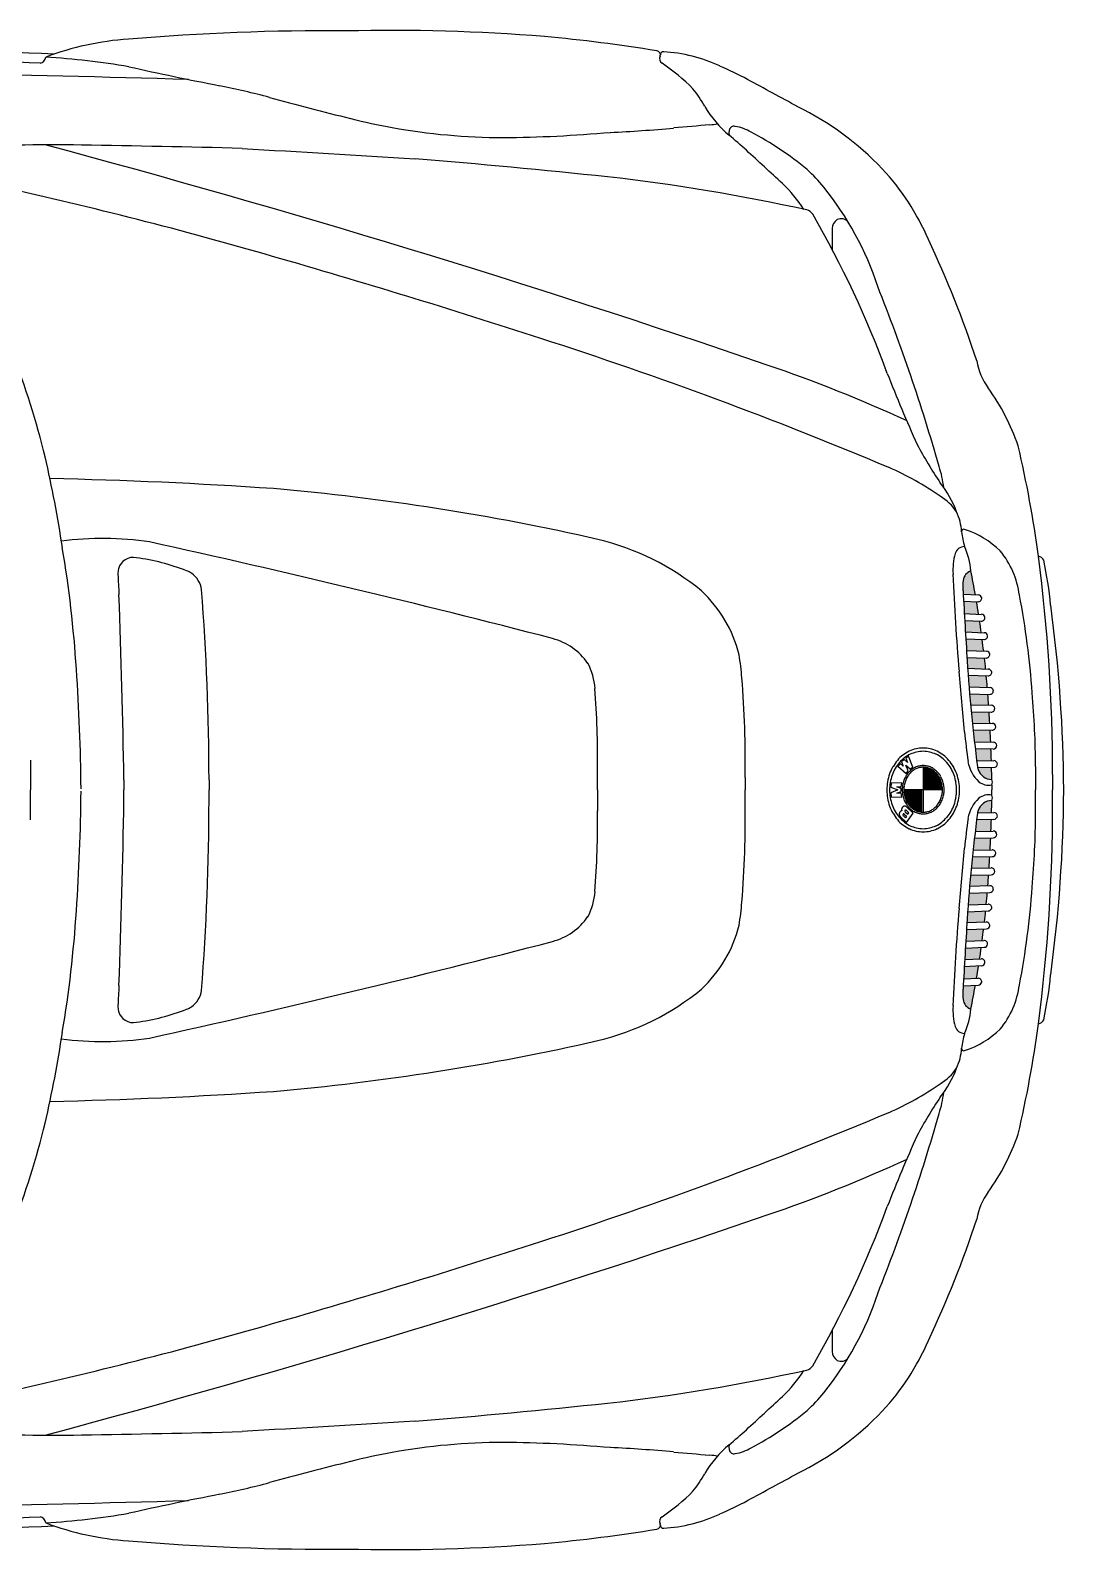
# Model space of a CAD drawing. Header units: millimetres. Extents: x -3636 to 0, y -775 to 775.
# Drawn here: x -973 to 0, y -715 to 715 of the extents above; entities that cross this region are included whole.
import ezdxf

# ---------------------------------------------------------------- set-up
doc = ezdxf.new("R2010")
doc.units = ezdxf.units.MM
doc.layers.add('ceco.net 209', color=7, linetype='Continuous')

msp = doc.modelspace()

# ---------------------------------------------------------------- hatches: boundary and pattern name
at = {"layer": 'ceco.net 209'}
h = msp.add_hatch(color=256, dxfattribs=at)
h.paths.add_polyline_path([(-94.6, 197.2, -0.293928), (-87.3, 206.2, -0.003552), (-83.1, 183.7), (-94.6, 184.3, -0.000129), (-94.7, 187.5, -0.045826)])
h.paths.add_polyline_path([(-94.2, 177.8), (-82, 177.2, -0.00318), (-80.1, 165.4), (-93.5, 166.1, -0.000463)])
h.paths.add_polyline_path([(-93.2, 159.6), (-79.1, 159, -0.002919), (-77.5, 148.1), (-92.5, 148.8, -0.000426)])
h.paths.add_polyline_path([(-92.1, 142.3), (-76.6, 141.6, -0.002927), (-75.3, 130.7), (-91.4, 131.3, -0.000436)])
h.paths.add_polyline_path([(-90.8, 121.6, -0.000127), (-91, 124.8), (-74.5, 124.2, -0.002764), (-73.4, 113.9), (-90.4, 114.5, -0.001231)])
h.paths.add_polyline_path([(-89.9, 108.1), (-72.8, 107.4, -0.00002), (-72.8, 107.4, -0.002061), (-71.9, 96.5), (-89.1, 97, -0.00191)])
h.paths.add_polyline_path([(-88.6, 90.6), (-71.3, 90.1, -0.001956), (-70.6, 79.7), (-87.6, 80.1, -0.001813)])
h.paths.add_polyline_path([(-87, 73.7), (-70.1, 73.3, -0.001989), (-69.5, 62.8), (-86, 63, -0.001847)])
h.paths.add_polyline_path([(-85.3, 56.6), (-69.2, 56.3, -0.002129), (-68.6, 45.1), (-84.1, 45.3, -0.001959)])
h.paths.add_polyline_path([(-83.3, 38.9), (-68.4, 38.6, -0.002083), (-68, 27.6), (-81.9, 27.8, -0.001921)])
h.paths.add_polyline_path([(-80.4, 19.3, -0.002472), (-81, 20.9, -0.021866), (-81.1, 21.4), (-67.8, 21.2, -0.002296), (-67.6, 9.9, -0.331138)])
h = msp.add_hatch(color=256, dxfattribs=at)
h.paths.add_polyline_path([(-94.6, -197.2, 0.293928), (-87.3, -206.2, 0.003552), (-83.1, -183.7), (-94.6, -184.3, 0.000129), (-94.7, -187.5, 0.045826)])
h.paths.add_polyline_path([(-94.2, -177.8), (-82, -177.2, 0.00318), (-80.1, -165.4), (-93.5, -166.1, 0.000463)])
h.paths.add_polyline_path([(-93.2, -159.6), (-79.1, -159, 0.002919), (-77.5, -148.1), (-92.5, -148.8, 0.000426)])
h.paths.add_polyline_path([(-92.1, -142.3), (-76.6, -141.6, 0.002927), (-75.3, -130.7), (-91.4, -131.3, 0.000436)])
h.paths.add_polyline_path([(-90.8, -121.6, 0.000127), (-91, -124.8), (-74.5, -124.2, 0.002764), (-73.4, -113.9), (-90.4, -114.5, 0.001231)])
h.paths.add_polyline_path([(-89.9, -108.1), (-72.8, -107.4, 0.00002), (-72.8, -107.4, 0.002061), (-71.9, -96.5), (-89.1, -97, 0.00191)])
h.paths.add_polyline_path([(-88.6, -90.6), (-71.3, -90.1, 0.001956), (-70.6, -79.7), (-87.6, -80.1, 0.001813)])
h.paths.add_polyline_path([(-87, -73.7), (-70.1, -73.3, 0.001989), (-69.5, -62.8), (-86, -63, 0.001847)])
h.paths.add_polyline_path([(-85.3, -56.6), (-69.2, -56.3, 0.002129), (-68.6, -45.1), (-84.1, -45.3, 0.001959)])
h.paths.add_polyline_path([(-83.3, -38.9), (-68.4, -38.6, 0.002083), (-68, -27.6), (-81.9, -27.8, 0.001921)])
h.paths.add_polyline_path([(-80.4, -19.3, 0.002472), (-81, -20.9, 0.021866), (-81.1, -21.4), (-67.8, -21.2, 0.002296), (-67.6, -9.9, 0.331138)])

# ---------------------------------------------------------------- linework, layer by layer
for p, q in [((-94.6, 184.3), (-80.3, 183.6)), ((-94.2, 177.8), (-80.6, 177.2)), ((-93.5, 166.1), (-77.3, 165.3)), ((-93.2, 159.6), (-77.6, 158.9)), ((-92.5, 148.8), (-74.8, 148)), ((-92.1, 142.3), (-75.1, 141.6)), ((-91.4, 131.3), (-72.6, 130.6)), ((-91, 124.8), (-72.9, 124.2)), ((-90.4, 114.5), (-70.8, 113.8)), ((-89.9, 108.1), (-71.1, 107.4)), ((-89.1, 97), (-69.3, 96.4)), ((-88.6, 90.6), (-69.6, 90)), ((-87.6, 80.1), (-68.1, 79.7)), ((-87, 73.7), (-68.3, 73.2)), ((-86, 63), (-67.1, 62.7)), ((-85.3, 56.6), (-67.2, 56.3)), ((-84.1, 45.3), (-66.3, 45)), ((-150.2, 28.8), (-152.6, 26.6)), ((-147.1, 25.9), (-150.2, 28.8)), ((-145.9, 31.7), (-148.6, 29.9)), ((-148.6, 29.9), (-147.1, 25.9)), ((-141.9, 21.5), (-145.9, 31.7)), ((-83.3, 38.9), (-66.4, 38.6)), ((-972.6, 28), (-972.6, 0)), ((-438.7, 0), (-438.7, 19.8)), ((-153.9, 25), (-156, 22.4)), ((-156, 22.4), (-148.3, 15.6)), ((-150.9, 22.4), (-153.9, 25)), ((-152.6, 26.6), (-150.9, 22.4)), ((-146.3, 18.1), (-148.4, 23.3)), ((-148.4, 23.3), (-144.4, 19.8)), ((-148.3, 15.6), (-146.3, 18.1)), ((-144.4, 19.8), (-141.9, 21.5)), ((-132.2, 21.4), (-132.2, -21)), ((-131.1, 0.2), (-131.1, 21.4)), ((-130, 0.2), (-130, 21.2)), ((-128.8, 0.2), (-128.8, 21)), ((-127.7, 0.2), (-127.7, 20.7)), ((-126.5, 0.2), (-126.5, 20.3)), ((-125.4, 0.2), (-125.4, 19.8)), ((-124.2, 0.2), (-124.2, 19.3)), ((-123.1, 0.2), (-123.1, 18.5)), ((-122, 0.2), (-122, 17.7)), ((-120.8, 0.2), (-120.8, 16.7)), ((-119.7, 0.2), (-119.7, 15.5)), ((-81.9, 27.8), (-65.7, 27.6)), ((-81.1, 21.4), (-65.8, 21.2)), ((-26.4, 22), (-26.4, 0)), ((-10.4, 14.5), (-10.4, 0)), ((-884.5, 9.6), (-884.5, 0)), ((-804.3, 9.6), (-804.3, 0)), ((-299.8, 11.7), (-299.8, 0)), ((-162.2, 6.4), (-162.6, 2.7)), ((-162.6, 2.7), (-155.9, 0)), ((-155.9, 0), (-162.6, -2.6)), ((-152.4, 6.8), (-162.2, 6.4)), ((-156.9, 3), (-152.9, 3.1)), ((-152.8, 1.3), (-156.9, 3)), ((-152.9, 3.1), (-152.4, 6.8)), ((-152.8, -1.3), (-152.8, 1.3)), ((-114.1, 0.2), (-150.4, 0.2)), ((-149.3, -6.9), (-149.3, 0.2)), ((-148.2, -9.9), (-148.2, 0.2)), ((-147.1, -12), (-147.1, 0.2)), ((-145.9, -13.7), (-145.9, 0.2)), ((-144.8, -15.1), (-144.8, 0.2)), ((-143.6, -16.3), (-143.6, 0.2)), ((-142.5, -17.3), (-142.5, 0.2)), ((-141.4, -18.1), (-141.4, 0.2)), ((-140.2, -18.8), (-140.2, 0.2)), ((-139.1, -19.4), (-139.1, 0.2)), ((-137.9, -19.9), (-137.9, 0.2)), ((-136.8, -20.3), (-136.8, 0.2)), ((-135.7, -20.6), (-135.7, 0.2)), ((-134.5, -20.8), (-134.5, 0.2)), ((-133.4, -20.9), (-133.4, 0.2)), ((-118.5, 0.2), (-118.5, 14.1)), ((-117.4, 0.2), (-117.4, 12.4)), ((-116.3, 0.2), (-116.3, 10.3)), ((-115.1, 0.2), (-115.1, 7.4)), ((-67.6, 4.9), (-67.5, 0)), ((-972.6, -28), (-972.6, 0)), ((-884.5, -9.6), (-884.5, 0)), ((-804.3, -9.6), (-804.3, 0)), ((-438.7, 0), (-438.7, -19.8)), ((-299.8, -11.7), (-299.8, 0)), ((-162.6, -2.6), (-162.2, -6.3)), ((-162.2, -6.3), (-152.4, -6.8)), ((-156.9, -2.9), (-152.8, -1.3)), ((-152.9, -3.1), (-156.9, -2.9)), ((-152.4, -6.8), (-152.9, -3.1)), ((-67.6, -4.9), (-67.5, 0)), ((-26.4, -22), (-26.4, 0)), ((-10.4, -14.5), (-10.4, 0)), ((-153.8, -25), (-147.8, -30.5)), ((-148.9, -26.1), (-151.1, -24)), ((-150.2, -22.6), (-147.9, -24.7)), ((-149.1, -20.5), (-146.6, -22.8)), ((-147.9, -24.7), (-148.9, -26.1)), ((-145.6, -21.4), (-148.2, -19.1)), ((-141.7, -21.7), (-147.9, -15.9)), ((-147.8, -30.5), (-141.7, -21.7)), ((-146.6, -22.8), (-145.6, -21.4)), ((-81.9, -27.8), (-65.7, -27.6)), ((-81.1, -21.4), (-65.8, -21.2)), ((-83.3, -38.9), (-66.4, -38.6)), ((-85.3, -56.6), (-67.2, -56.3)), ((-84.1, -45.3), (-66.3, -45)), ((-86, -63), (-67.1, -62.7)), ((-87.6, -80.1), (-68.1, -79.7)), ((-87, -73.7), (-68.3, -73.2)), ((-89.1, -97), (-69.3, -96.4)), ((-88.6, -90.6), (-69.6, -90)), ((-90.4, -114.5), (-70.8, -113.8)), ((-89.9, -108.1), (-71.1, -107.4)), ((-91, -124.8), (-72.9, -124.2)), ((-92.1, -142.3), (-75.1, -141.6)), ((-91.4, -131.3), (-72.6, -130.6)), ((-92.5, -148.8), (-74.8, -148)), ((-93.5, -166.1), (-77.3, -165.3)), ((-93.2, -159.6), (-77.6, -158.9)), ((-94.6, -184.3), (-80.3, -183.6)), ((-94.2, -177.8), (-80.6, -177.2))]:
    msp.add_line(p, q, dxfattribs=at)
for centre, radius, start, end in [((-859.9, 425.3), 282.1, 94.1366, 110.389), ((-696, -1460.6), 2175, 89.4566, 94.8595), ((-632.6, -1066.4), 1781.2, 85.3665, 91.3748), ((-619.4, -744), 1458.9, 80.6661, 84.8606), ((-2279, -32009.3), 32719.7, 87.69549, 88.28475), ((-1276.5, -6919.2), 7618.7, 87.54521, 88.98704), ((-964.7, 690.4), 6.63, 282.5214, 353.647), ((-1002.5, -38.4), 729.4, 80.3197, 86.5111), ((-383.3, 691.9), 3.72, 338.1538, 81.9453), ((-374.8, 688.3), 5.51, 156.6869, 234.1137), ((-376.8, 691.9), 2.77, 82.312, 179.6584), ((-384.7, 550.5), 144.4, 64.9809, 86.8533), ((-1565.9, -26018.2), 26697.2, 88.40701, 89.42177), ((-73.9, 4331.2), 3738.5, 257.5496, 258.8898), ((-473, 539.3), 173, 44.1948, 56.6818), ((-447.7, 392.3), 314.5, 61.5032, 66.7662), ((-963.2, -164.7), 844.5, 75.2003, 78.46), ((-444.3, 583.3), 122.3, 29.421, 38.7949), ((-5406, -8825.5), 10781.2, 61.43009, 61.71742), ((-141.9, 2822.1), 2253.2, 254.4078, 256.4142), ((-544.8, 1109.9), 494.3, 255.1982, 259.8536), ((-249.1, 695), 102.6, 210.2464, 230.1064), ((-376.8, 387.6), 285.1, 43.7016, 63.6181), ((-526.5, 1215), 601, 259.8965, 269.8776), ((-540.2, 1920.1), 1306.2, 270.5471, 274.9877), ((-484.8, 1889.7), 1272.2, 272.6166, 275.3103), ((21.6, -3736.3), 4376.6, 94.6477, 95.0942), ((-341.5, 727.2), 101.6, 274.7781, 278.9059), ((-307.9, 618.4), 7.37, 130.4204, 196.7828), ((-701.8, 155), 602, 47.9522, 50.0145), ((-310.1, 619.2), 5.43, 79.4467, 118.1095), ((-319, 574.1), 51.4, 61.003, 78.9122), ((-438.7, 345.6), 309.4, 50.3715, 62.1271), ((-952.4, -1217.9), 1825, 89.1252, 92.9438), ((-3652.5, -9450.9), 10412.5, 71.09541, 75.00712), ((-1356.9, -23780.2), 24391, 88.62877, 88.98443), ((8965, 161297.8), 160988.8, 266.532067, 266.590069), ((-4290.3, -3767), 5917.9, 47.13754, 47.58428), ((-1322.7, -7965.8), 8589.4, 84.02996, 85.24426), ((-638.7, -1262.3), 1851.2, 77.6173, 83.5036), ((-342.3, 473.5), 149.5, 38.8443, 47.5512), ((-343.4, 424), 235.8, 23.535, 42.9091), ((-1847.5, -3286.6), 3946, 73.771, 77.596), ((-350, 480.1), 124.5, 32.1721, 46.7589), ((-454.7, 382.4), 294.3, 18.0937, 38.9419), ((-243.6, 537.5), 8.55, 30.1428, 77.8204), ((-1058.3, 65.3), 950.2, 20.1129, 30.097), ((-206.6, 527.7), 11.3, 126.1332, 176.8548), ((-209.5, 529.1), 8.54, 35.8279, 115.8798), ((137.7, 517.3), 355.7, 178.2259, 181.3728), ((-1061.2, 80.1), 1031.6, 18.2897, 25.1258), ((-2899.8, -6994.8), 7800.6, 72.02225, 73.96225), ((-1812.6, -180.1), 1763.3, 15.9512, 21.7671), ((-1729.5, -3416.2), 4035.5, 67.1801, 72.145), ((-1690.4, 136.2), 752.9, 13.6121, 21.4284), ((-19.3, 414.9), 63.4, 190.0709, 215.3496), ((-713.4, -880.4), 1352, 65.271, 71.2554), ((1230.3, 939.3), 1499.7, 201.4023, 204.1757), ((-237.1, 257.6), 205.3, 18.881, 36.0155), ((225.1, 519.5), 411.7, 208.174, 214.0309), ((-1158.1, 65.1), 1145, 7.7743, 13.0692), ((-1986.4, 74.3), 1055.2, 8.3871, 13.0997), ((-276.1, 46.1), 280.5, 55.2493, 66.5177), ((-204.6, 275), 92.2, 6.0034, 18.6183), ((-1042.7, -4044.6), 4338.5, 86.0495, 88.8302), ((-193.3, 227.6), 98.7, 20.216, 38.5335), ((-943.1, -1986.9), 2279.3, 77.2073, 84.982), ((-139.1, 237.2), 45.5, 32.4898, 59.8242), ((-147.2, 240.2), 51.2, 3.2462, 24.7738), ((-93.9, 243.1), 2.27, 73.031, 186.6815), ((-122.4, 158.9), 91.2, 46.4983, 71.3056), ((-904.2, -58.1), 294.8, 81.4466, 97.6642), ((-3043.7, -9713.6), 10183.8, 75.42537, 77.6203), ((-492.7, 3.9), 238.1, 50.3999, 76.8416), ((-93.1, 219.5), 9.55, 91.125, 162.0906), ((14.2, 258.5), 111.4, 188.082, 195.3215), ((-149.3, 202.2), 62.1, 3.6951, 25.623), ((-2016.4, 46), 1089.2, 3.5642, 9.6285), ((-875.7, 204.5), 14.4, 78.2565, 165.1685), ((-901, 11.9), 208.6, 68.8091, 82.2362), ((-41.2, 206.7), 63, 165.4789, 183.1969), ((-123.6, 172.6), 82.7, 7.4631, 39.3832), ((-24.2, 214.2), 5.77, 20.0257, 85.2394), ((-1602.5, 14.5), 1592.1, 0, 7.415), ((-351.3, 143.6), 340.4, 5.1069, 12.3154), ((-853.3, 201.8), 36.9, 169.9749, 178.2179), ((9389, 709), 10291.6, 182.81869, 182.92443), ((-834.6, 183.5), 24.6, 56.2653, 68.3033), ((-833.6, 185.3), 22.5, 8.5311, 55.9559), ((1935.1, 285.3), 2040.9, 182.3073, 184.8851), ((-83.9, 196), 10.7, 108.2181, 174.0583), ((-1668.7, -98.8), 1610.6, 10.1019, 10.9159), ((-3205.2, 5.5), 2400.8, 0.097, 4.3754), ((-424.1, 97.7), 122.3, 14.0104, 47.1395), ((-41.9, 191.6), 53, 173.9299, 184.3599), ((6254.3, 531.6), 6358.3, 183.10195, 183.69697), ((-8409, -104.2), 7525.3, 0.86615, 2.19413), ((-1009.2, 19.8), 940.5, 8.9065, 9.6353), ((-80.4, 180.5), 3.32, 267.3637, 9.8715), ((-80.4, 180.3), 3.32, 9.8582, 87.3637), ((-886.3, 26.3), 859.3, 4.3483, 10.5316), ((-1330.9, -6.5), 1331, 0.2786, 7.7878), ((-1009.2, 19.8), 940.5, 7.8382, 8.5073), ((-77.4, 162.2), 3.32, 267.3637, 8.7385), ((-77.4, 162), 3.32, 8.7253, 87.3637), ((-74.9, 144.9), 3.32, 267.3637, 7.667), ((-74.9, 144.7), 3.32, 7.6538, 87.3637), ((-496.2, 85.7), 58.8, 34.7268, 75.0119), ((-1009.2, 19.8), 940.5, 6.7697, 7.4404), ((-72.7, 127.3), 3.32, 6.5839, 87.9782), ((-500.5, 91.4), 59.6, 3.9951, 27.8706), ((-544.4, 87.6), 242.2, 4.2535, 9.4326), ((1354.3, 211.1), 1447.8, 183.5447, 187.5108), ((-1009.2, 19.8), 940.5, 5.7403, 6.3737), ((-72.8, 127.5), 3.32, 267.9782, 6.597), ((-2984.8, -22.3), 2060.1, 0.6521, 3.7866), ((-1251.2, 28.4), 951.5, 358.9941, 4.6513), ((-19946.3, -1665.9), 19927.4, 4.95367, 5.11743), ((-1391.5, -12.3), 1324.1, 4.7146, 5.1868), ((-1009.2, 19.8), 940.5, 5.3409, 5.3454), ((-71, 110.7), 3.32, 267.9782, 5.5644), ((-71, 110.5), 3.32, 5.5513, 87.9782), ((-1296.2, 30.2), 857.5, 359.3024, 4.368), ((-1391.5, -12.3), 1324.1, 3.9865, 4.4348), ((-69.5, 93.3), 3.32, 268.2648, 4.588), ((-69.4, 93.1), 3.32, 4.5787, 88.2648), ((-806.5, 22), 780, 0, 5.1055), ((-1391.5, -12.3), 1324.1, 3.2515, 3.7073), ((-68.2, 76.6), 3.32, 268.6889, 3.8591), ((-68.2, 76.4), 3.32, 3.8499, 88.6889), ((-67.2, 59.6), 3.32, 269.1041, 3.1231), ((-67.2, 59.4), 3.32, 3.1138, 89.1041), ((634.8, 124.8), 731.4, 185.4884, 187.7082), ((-1391.5, -12.3), 1324.1, 2.4847, 2.9727), ((-66.3, 41.7), 3.32, 2.3453, 89.1041), ((-129.4, 4.5), 35.8, 127.7117, 139.166), ((-129.6, 4.2), 33, 127.7117, 139.166), ((-131.1, 6.7), 33, 115.6207, 127.7071), ((-131.1, 6.2), 30.5, 115.6207, 127.7071), ((-132, 8.6), 30.9, 102.9815, 115.6001), ((-132, 7.9), 28.5, 102.9815, 115.6001), ((-132.2, 9.7), 29.8, 90.0203, 102.9467), ((-132.2, 8.9), 27.5, 90.0203, 102.9467), ((-132.2, 9.7), 29.8, 77.0533, 89.9797), ((-132.2, 8.9), 27.5, 77.0533, 89.9797), ((-132.5, 7.9), 28.5, 64.3999, 77.0185), ((-132.5, 8.6), 30.9, 64.3999, 77.0185), ((-133.3, 6.2), 30.5, 52.2929, 64.3793), ((-133.4, 6.7), 33, 52.2929, 64.3793), ((-134.9, 4.2), 33, 40.834, 52.2883), ((-135.1, 4.5), 35.8, 40.834, 52.2883), ((-1391.5, -12.3), 1324.1, 1.7288, 2.2062), ((-66.3, 41.9), 3.32, 269.1041, 2.3545), ((-122.3, 0.3), 44.1, 160.2871, 170.2534), ((-124.5, 1.1), 41.8, 149.9808, 160.308), ((-125.1, 1), 38.6, 149.9808, 160.308), ((-127, 2.5), 38.8, 139.1576, 149.9974), ((-127.4, 2.3), 35.9, 139.1576, 149.9974), ((-129.2, 1.7), 22.4, 139.1576, 149.9974), ((-129.2, 1.7), 20.8, 139.1576, 149.9974), ((-130.6, 2.8), 20.6, 127.7117, 139.166), ((-130.6, 2.8), 19.1, 127.7117, 139.166), ((-131.6, 4.1), 19, 115.6207, 127.7071), ((-131.6, 4.1), 17.5, 115.6207, 127.7071), ((-132.1, 5.2), 17.8, 102.9815, 115.6001), ((-132.1, 5.2), 16.3, 102.9815, 115.6001), ((-132.2, 5.8), 17.2, 90.0203, 102.9467), ((-132.2, 5.8), 15.6, 90.0203, 102.9467), ((-132.2, 5.8), 17.2, 77.0533, 89.9797), ((-132.2, 5.8), 15.6, 77.0533, 89.9797), ((-132.4, 5.2), 16.3, 64.3999, 77.0185), ((-132.4, 5.2), 17.8, 64.3999, 77.0185), ((-132.9, 4.1), 17.5, 52.2929, 64.3793), ((-132.9, 4.1), 19, 52.2929, 64.3793), ((-133.9, 2.8), 19.1, 40.834, 52.2883), ((-133.9, 2.8), 20.6, 40.834, 52.2883), ((-135.2, 1.7), 20.8, 30.0026, 40.8424), ((-135.2, 1.7), 22.4, 30.0026, 40.8424), ((-137, 2.3), 35.9, 30.0026, 40.8424), ((-137.4, 2.5), 38.8, 30.0026, 40.8424), ((-139.4, 1), 38.6, 19.692, 30.0192), ((-140, 1.1), 41.8, 19.692, 30.0192), ((-142.1, 0.3), 44.1, 9.7466, 19.7129), ((-56.3, 33), 34.4, 190.684, 227.0867), ((-75.8, 22.6), 5.41, 187.3657, 197.5245), ((85.3, 79.4), 176.3, 199.3685, 199.935), ((-67.7, 23.2), 13.3, 197.2149, 270.5022), ((-1293.2, -11.1), 1225.8, 0.9813, 1.5075), ((-65.7, 24.5), 3.32, 269.1041, 1.5968), ((-65.7, 24.3), 3.32, 1.5875, 89.1041), ((-121.1, 0), 45.3, 170.2305, 180.0117), ((-121.1, 0), 45.3, 179.9883, 189.7695), ((-122, 0), 41.8, 170.2305, 180.0117), ((-122, 0), 41.8, 179.9883, 189.7695), ((-123.1, 0.2), 40.7, 160.2871, 170.2534), ((-125.8, 0.2), 26.1, 170.2305, 180.0117), ((-125.8, 0.2), 26.1, 179.9883, 189.7695), ((-126.5, 0.4), 25.4, 160.2871, 170.2534), ((-127.8, 0.8), 24.1, 149.9808, 160.308), ((-125.8, 0.2), 24.6, 170.2305, 180.0117), ((-125.8, 0.2), 24.6, 179.9883, 189.7695), ((-126.5, 0.4), 23.8, 160.2871, 170.2534), ((-127.8, 0.8), 22.5, 149.9808, 160.308), ((-136.7, 0.8), 22.5, 19.692, 30.0192), ((-136.7, 0.8), 24.1, 19.692, 30.0192), ((-137.9, 0.4), 23.8, 9.7466, 19.7129), ((-138.6, 0.2), 24.6, 359.9883, 9.7695), ((-138.6, 0.2), 24.6, 350.2305, 0.0117), ((-137.9, 0.4), 25.4, 9.7466, 19.7129), ((-138.6, 0.2), 26.1, 359.9883, 9.7695), ((-138.6, 0.2), 26.1, 350.2305, 0.0117), ((-141.4, 0.2), 40.7, 9.7466, 19.7129), ((-142.5, 0), 41.8, 359.9883, 9.7695), ((-142.5, 0), 41.8, 350.2305, 0.0117), ((-143.3, 0), 45.3, 359.9883, 9.7695), ((-143.3, 0), 45.3, 350.2305, 0.0117), ((-70.9, 17.8), 13.3, 228.4796, 284.4854), ((-72.6, 7.4), 5.6, 333.3274, 26.3321), ((-1330.9, 6.5), 1331, 352.2122, 359.7214), ((-2984.8, 22.3), 2060.1, 356.2134, 359.3479), ((-8409, 104.2), 7525.3, 357.80587, 359.13385), ((-3205.2, -5.5), 2400.8, 355.6246, 359.903), ((-1251.2, -28.4), 951.5, 355.3487, 1.0059), ((-122.3, -0.2), 44.1, 189.7466, 199.7129), ((-123.1, -0.2), 40.7, 189.7466, 199.7129), ((-125.1, -0.9), 38.6, 199.692, 210.0192), ((-126.5, 0.1), 25.4, 189.7466, 199.7129), ((-127.8, -0.4), 24.1, 199.692, 210.0192), ((-126.5, 0.1), 23.8, 189.7466, 199.7129), ((-127.8, -0.4), 22.5, 199.692, 210.0192), ((-129.2, -1.2), 22.4, 210.0026, 220.8424), ((-129.2, -1.2), 20.8, 210.0026, 220.8424), ((-135.2, -1.2), 20.8, 319.1576, 329.9974), ((-135.2, -1.2), 22.4, 319.1576, 329.9974), ((-136.7, -0.4), 22.5, 329.9808, 340.308), ((-136.7, -0.4), 24.1, 329.9808, 340.308), ((-137.9, 0.1), 23.8, 340.2871, 350.2534), ((-137.9, 0.1), 25.4, 340.2871, 350.2534), ((-139.4, -0.9), 38.6, 329.9808, 340.308), ((-141.4, -0.2), 40.7, 340.2871, 350.2534), ((-142.1, -0.2), 44.1, 340.2871, 350.2534), ((-56.3, -33), 34.4, 132.9133, 169.316), ((-67.7, -23.2), 13.3, 89.4978, 162.7851), ((-70.9, -17.8), 13.3, 75.5146, 131.5204), ((-1293.2, 11.1), 1225.8, 358.4925, 359.0187), ((-72.6, -7.4), 5.6, 333.6679, 26.6726), ((-1296.2, -30.2), 857.5, 355.632, 0.6976), ((-124.5, -1), 41.8, 199.692, 210.0192), ((-127, -2.5), 38.8, 210.0026, 220.8424), ((-127.4, -2.3), 35.9, 210.0026, 220.8424), ((-129.4, -4.5), 35.8, 220.834, 232.2883), ((-151.4, -22.6), 3.37, 164.8034, 174.885), ((-151.3, -22.6), 3.43, 174.8602, 184.8393), ((-151.4, -22.6), 3.38, 184.8145, 194.8901), ((-151.5, -22.6), 3.23, 154.4487, 164.8269), ((-151.5, -22.7), 3.24, 194.8665, 205.2331), ((-129.6, -4.1), 33, 220.834, 232.2883), ((-151.7, -22.5), 3.02, 143.6181, 154.4688), ((-151.7, -22.8), 3.03, 205.2128, 216.0471), ((-151.9, -22.4), 2.78, 132.1729, 143.6312), ((-151.9, -22.9), 2.79, 216.0337, 227.4724), ((-152, -22.2), 2.56, 120.049, 132.1738), ((-152.1, -22), 2.38, 107.2993, 120.0333), ((-152.2, -21.9), 2.27, 94.1188, 107.2665), ((-148.8, -18.5), 3.73, 168.5831, 178.6466), ((-148.8, -18.5), 3.75, 178.6213, 188.6572), ((-148.9, -18.5), 3.65, 188.6324, 198.8416), ((-148.9, -18.4), 3.61, 158.3168, 168.6076), ((-149.1, -18.4), 3.4, 147.6336, 158.3388), ((-149.3, -18.2), 3.15, 136.3748, 147.6499), ((-149.5, -18), 2.89, 124.4433, 136.3808), ((-150.5, -23.2), 0.912, 145.6723, 156.2344), ((-150.5, -23.3), 0.97, 156.2146, 166.3474), ((-150.4, -23.3), 1.01, 166.3248, 176.1989), ((-150.4, -23.3), 1.02, 176.1753, 185.9758), ((-150.4, -23.3), 1, 185.9524, 195.8677), ((-150.5, -23.3), 0.959, 195.8455, 206.0588), ((-150.6, -23.2), 0.843, 134.5578, 145.6862), ((-150.5, -23.3), 0.897, 206.04, 216.7165), ((-150.6, -23.4), 0.828, 216.7043, 227.9699), ((-150.6, -23.2), 0.775, 122.7937, 134.5615), ((-149.6, -17.9), 2.67, 111.8457, 124.4338), ((-150.7, -23.1), 0.719, 110.4033, 122.7826), ((-150.7, -23.1), 0.681, 97.5403, 110.3758), ((-150.7, -23.1), 0.666, 84.4801, 97.5011), ((-149.7, -17.7), 2.51, 98.728, 111.8182), ((-150.7, -23.1), 0.677, 71.5566, 84.44), ((-150.7, -23.1), 0.712, 59.065, 71.5268), ((-150.7, -23.1), 0.766, 47.1858, 59.0513), ((-149.7, -17.7), 2.45, 85.3736, 98.6869), ((-149.7, -17.7), 2.49, 72.138, 85.3304), ((-148.5, -19.7), 0.911, 145.5572, 156.1107), ((-148.5, -19.8), 0.97, 156.091, 166.2145), ((-148.4, -19.8), 1.01, 166.192, 176.055), ((-148.4, -19.8), 1.02, 176.0316, 185.8184), ((-148.4, -19.8), 1, 185.795, 195.6935), ((-148.5, -19.8), 0.96, 195.6714, 205.8638), ((-148.6, -19.7), 0.843, 134.4516, 145.571), ((-148.5, -19.8), 0.899, 205.845, 216.4966), ((-148.6, -19.9), 0.829, 216.4843, 227.7215), ((-148.6, -19.7), 0.775, 122.6978, 134.4552), ((-148.7, -19.6), 0.718, 110.3201, 122.6866), ((-149.7, -17.8), 2.61, 59.3421, 72.1055), ((-148.7, -19.6), 0.681, 97.4725, 110.2926), ((-148.7, -19.6), 0.666, 84.43, 97.4335), ((-148.7, -19.6), 0.677, 71.525, 84.3901), ((-148.7, -19.6), 0.712, 59.0514, 71.4954), ((-149.8, -18), 2.81, 47.1843, 59.3271), ((-148.7, -19.7), 0.766, 47.1887, 59.0378), ((-130.6, -2.4), 20.6, 220.834, 232.2883), ((-130.6, -2.4), 19.1, 220.834, 232.2883), ((-131.6, -3.6), 19, 232.2929, 244.3793), ((-131.6, -3.6), 17.5, 232.2929, 244.3793), ((-132.1, -4.7), 17.8, 244.3999, 257.0185), ((-132.1, -4.7), 16.3, 244.3999, 257.0185), ((-132.2, -5.3), 17.2, 257.0533, 269.9797), ((-132.2, -5.3), 15.6, 257.0533, 269.9797), ((-132.2, -5.3), 15.6, 270.0203, 282.9467), ((-132.2, -5.3), 17.2, 270.0203, 282.9467), ((-132.4, -4.7), 16.3, 282.9815, 295.6001), ((-132.4, -4.7), 17.8, 282.9815, 295.6001), ((-132.9, -3.6), 17.5, 295.6207, 307.7071), ((-132.9, -3.6), 19, 295.6207, 307.7071), ((-133.9, -2.4), 19.1, 307.7117, 319.166), ((-133.9, -2.4), 20.6, 307.7117, 319.166), ((-134.9, -4.1), 33, 307.7117, 319.166), ((-135.1, -4.5), 35.8, 307.7117, 319.166), ((-137, -2.3), 35.9, 319.1576, 329.9974), ((-137.4, -2.5), 38.8, 319.1576, 329.9974), ((-140, -1), 41.8, 329.9808, 340.308), ((634.8, -124.8), 731.4, 172.2918, 174.5116), ((1354.3, -211.1), 1447.8, 172.4892, 176.4553), ((-75.8, -22.6), 5.41, 162.4755, 172.6343), ((85.3, -79.4), 176.3, 160.065, 160.6315), ((-1391.5, 12.3), 1324.1, 357.7938, 358.2712), ((-65.7, -24.5), 3.32, 358.4032, 90.8959), ((-65.7, -24.3), 3.32, 270.8959, 358.4125), ((-806.5, -22), 780, 354.8945, 0), ((-1602.5, -14.5), 1592.1, 352.585, 0), ((-131.1, -6.7), 33, 232.2929, 244.3793), ((-131.1, -6.2), 30.5, 232.2929, 244.3793), ((-132, -8.5), 30.9, 244.3999, 257.0185), ((-132, -7.9), 28.5, 244.3999, 257.0185), ((-132.2, -9.6), 29.8, 257.0533, 269.9797), ((-132.2, -8.9), 27.5, 257.0533, 269.9797), ((-132.2, -8.9), 27.5, 270.0203, 282.9467), ((-132.2, -9.6), 29.8, 270.0203, 282.9467), ((-132.5, -7.9), 28.5, 282.9815, 295.6001), ((-132.5, -8.5), 30.9, 282.9815, 295.6001), ((-133.3, -6.2), 30.5, 295.6207, 307.7071), ((-133.4, -6.7), 33, 295.6207, 307.7071), ((-66.3, -41.9), 3.32, 357.6455, 90.8959), ((-66.3, -41.7), 3.32, 270.8959, 357.6547), ((-19946.3, 1665.9), 19927.4, 354.88257, 355.04633), ((-1391.5, 12.3), 1324.1, 357.0273, 357.5153), ((-67.2, -59.6), 3.32, 356.8769, 90.8959), ((-1391.5, 12.3), 1324.1, 356.2927, 356.7485), ((-67.2, -59.4), 3.32, 270.8959, 356.8862), ((-1391.5, 12.3), 1324.1, 355.5652, 356.0135), ((-68.2, -76.6), 3.32, 356.1409, 91.3111), ((-68.2, -76.4), 3.32, 271.3111, 356.1501), ((-500.5, -91.4), 59.6, 332.1294, 356.0049), ((-1391.5, 12.3), 1324.1, 354.8132, 355.2854), ((-69.5, -93.3), 3.32, 355.412, 91.7352), ((-69.4, -93.1), 3.32, 271.7352, 355.4213), ((-886.3, -26.3), 859.3, 349.4684, 355.6517), ((-2016.4, -46), 1089.2, 350.3715, 356.4358), ((-544.4, -87.6), 242.2, 350.5674, 355.7465), ((1935.1, -285.3), 2040.9, 175.1149, 177.6927), ((-1009.2, -19.8), 940.5, 353.6263, 354.2597), ((-1009.2, -19.8), 940.5, 354.6546, 354.6591), ((-71, -110.7), 3.32, 354.4356, 92.0218), ((-71, -110.5), 3.32, 272.0218, 354.4487), ((-496.2, -85.7), 58.8, 284.9881, 325.2732), ((-424.1, -97.7), 122.3, 312.8605, 345.9896), ((6254.3, -531.6), 6358.3, 176.30303, 176.89805), ((-72.8, -127.5), 3.32, 353.403, 92.0218), ((-72.7, -127.3), 3.32, 272.0218, 353.4161), ((-3043.7, 9713.6), 10183.8, 282.3797, 284.57463), ((-1009.2, -19.8), 940.5, 352.5596, 353.2303), ((-74.9, -144.9), 3.32, 352.333, 92.6363), ((-1009.2, -19.8), 940.5, 351.4927, 352.1618), ((-74.9, -144.7), 3.32, 272.6363, 352.3462), ((-1009.2, -19.8), 940.5, 350.3647, 351.0935), ((-77.4, -162.2), 3.32, 351.2615, 92.6363), ((-77.4, -162), 3.32, 272.6363, 351.2747), ((9389, -709), 10291.6, 177.07557, 177.18131), ((-1668.7, 98.8), 1610.6, 349.0841, 349.8981), ((-80.4, -180.5), 3.32, 350.1285, 92.6363), ((-80.4, -180.3), 3.32, 272.6363, 350.1418), ((-123.6, -172.6), 82.7, 320.6168, 352.5369), ((-351.3, -143.6), 340.4, 347.6846, 354.8931), ((-833.6, -185.3), 22.5, 304.0441, 351.4689), ((-492.7, -3.9), 238.1, 283.1584, 309.6001), ((-41.9, -191.6), 53, 175.6401, 186.0701), ((-83.9, -196), 10.7, 185.9417, 251.7819), ((-853.3, -201.8), 36.9, 181.7821, 190.0251), ((-875.7, -204.5), 14.4, 194.8315, 281.7435), ((-901, -11.9), 208.6, 277.7638, 291.1909), ((-834.6, -183.5), 24.6, 291.6967, 303.7347), ((-41.2, -206.7), 63, 176.8031, 194.5211), ((-149.3, -202.2), 62.1, 334.377, 356.3049), ((-1986.4, -74.3), 1055.2, 346.9003, 351.6129), ((-93.1, -219.5), 9.55, 197.9094, 268.875), ((-122.4, -158.9), 91.2, 288.6944, 313.5017), ((-1158.1, -65.1), 1145, 346.9308, 352.2257), ((-24.2, -214.2), 5.77, 274.7606, 339.9743), ((-904.2, 58.1), 294.8, 262.3358, 278.5534), ((-943.1, 1986.9), 2279.3, 275.018, 282.7927), ((14.2, -258.5), 111.4, 164.6785, 171.918), ((-93.9, -243.1), 2.27, 173.3185, 286.969), ((-147.2, -240.2), 51.2, 335.2262, 356.7538), ((-139.1, -237.2), 45.5, 300.1758, 327.5102), ((-193.3, -227.6), 98.7, 321.4665, 339.784), ((-1042.7, 4044.6), 4338.5, 271.1698, 273.9505), ((-276.1, -46.1), 280.5, 293.4823, 304.7507), ((-204.6, -275), 92.2, 341.3817, 353.9966), ((225.1, -519.5), 411.7, 145.9691, 151.826), ((-1690.4, -136.2), 752.9, 338.5716, 346.3879), ((-1729.5, 3416.2), 4035.5, 287.855, 292.8199), ((-1812.6, 180.1), 1763.3, 338.2329, 344.0488), ((1230.3, -939.3), 1499.7, 155.8243, 158.5977), ((-237.1, -257.6), 205.3, 323.9845, 341.119), ((-713.4, 880.4), 1352, 288.7446, 294.729), ((-19.3, -414.9), 63.4, 144.6504, 169.9291), ((-3652.5, 9450.9), 10412.5, 284.99288, 288.90459), ((-1058.3, -65.3), 950.2, 329.903, 339.8871), ((-1061.2, -80.1), 1031.6, 334.8742, 341.7103), ((-2899.8, 6994.8), 7800.6, 286.03775, 287.97775), ((-454.7, -382.4), 294.3, 321.0581, 341.9063), ((-1847.5, 3286.6), 3946, 282.404, 286.229), ((137.7, -517.3), 355.7, 178.6272, 181.7741), ((-206.6, -527.7), 11.3, 183.1452, 233.8668), ((-343.4, -424), 235.8, 317.0909, 336.465), ((-243.6, -537.5), 8.55, 282.1796, 329.8572), ((-209.5, -529.1), 8.54, 244.1202, 324.1721), ((-638.7, 1262.3), 1851.2, 276.4964, 282.3827), ((-350, -480.1), 124.5, 313.2411, 327.8279), ((-4290.3, 3767), 5917.9, 312.41572, 312.86246), ((-342.3, -473.5), 149.5, 312.4488, 321.1557), ((-1322.7, 7965.8), 8589.4, 274.75574, 275.97004), ((-438.7, -345.6), 309.4, 297.8729, 309.6285), ((-376.8, -387.6), 285.1, 296.3819, 316.2984), ((8965, -161297.8), 160988.8, 93.409931, 93.467933), ((-952.4, 1217.9), 1825, 267.0562, 270.8748), ((-1356.9, 23780.2), 24391, 271.01557, 271.37123), ((-526.5, -1215), 601, 90.1224, 100.1035), ((-540.2, -1920.1), 1306.2, 85.0123, 89.4529), ((-701.8, -155), 602, 309.9855, 312.0478), ((-544.8, -1109.9), 494.3, 100.1464, 104.8018), ((-484.8, -1889.7), 1272.2, 84.6897, 87.3834), ((21.6, 3736.3), 4376.6, 264.9058, 265.3523), ((-249.1, -695), 102.6, 129.8936, 149.7536), ((-341.5, -727.2), 101.6, 81.0941, 85.2219), ((-307.9, -618.4), 7.37, 163.2172, 229.5796), ((-310.1, -619.2), 5.43, 241.8905, 280.5533), ((-319, -574.1), 51.4, 281.0878, 298.997), ((-141.9, -2822.1), 2253.2, 103.5858, 105.5922), ((-444.3, -583.3), 122.3, 321.2051, 330.579), ((-5406, 8825.5), 10781.2, 298.28258, 298.56991), ((-963.2, 164.7), 844.5, 281.54, 284.7997), ((-1565.9, 26018.2), 26697.2, 270.57823, 271.59299), ((-73.9, -4331.2), 3738.5, 101.1102, 102.4504), ((-473, -539.3), 173, 303.3182, 315.8052), ((-447.7, -392.3), 314.5, 293.2338, 298.4968), ((-2279, 32009.3), 32719.7, 271.71525, 272.30451), ((-964.7, -690.4), 6.63, 6.353, 77.4786), ((-1002.5, 38.4), 729.4, 273.4889, 279.6803), ((-374.8, -688.3), 5.51, 125.8863, 203.3131), ((-384.7, -550.5), 144.4, 273.1467, 295.0191), ((-1276.5, 6919.2), 7618.7, 271.01296, 272.45479), ((-859.9, -425.3), 282.1, 249.611, 265.8634), ((-619.4, 744), 1458.9, 275.1394, 279.3339), ((-383.3, -691.9), 3.72, 278.0547, 21.8462), ((-376.8, -691.9), 2.77, 180.3416, 277.688), ((-696, 1460.6), 2175, 265.1405, 270.5434), ((-632.6, 1066.4), 1781.2, 268.6252, 274.6335)]:
    msp.add_arc(centre, radius, start, end, dxfattribs=at)

doc.saveas('drawing.dxf')
